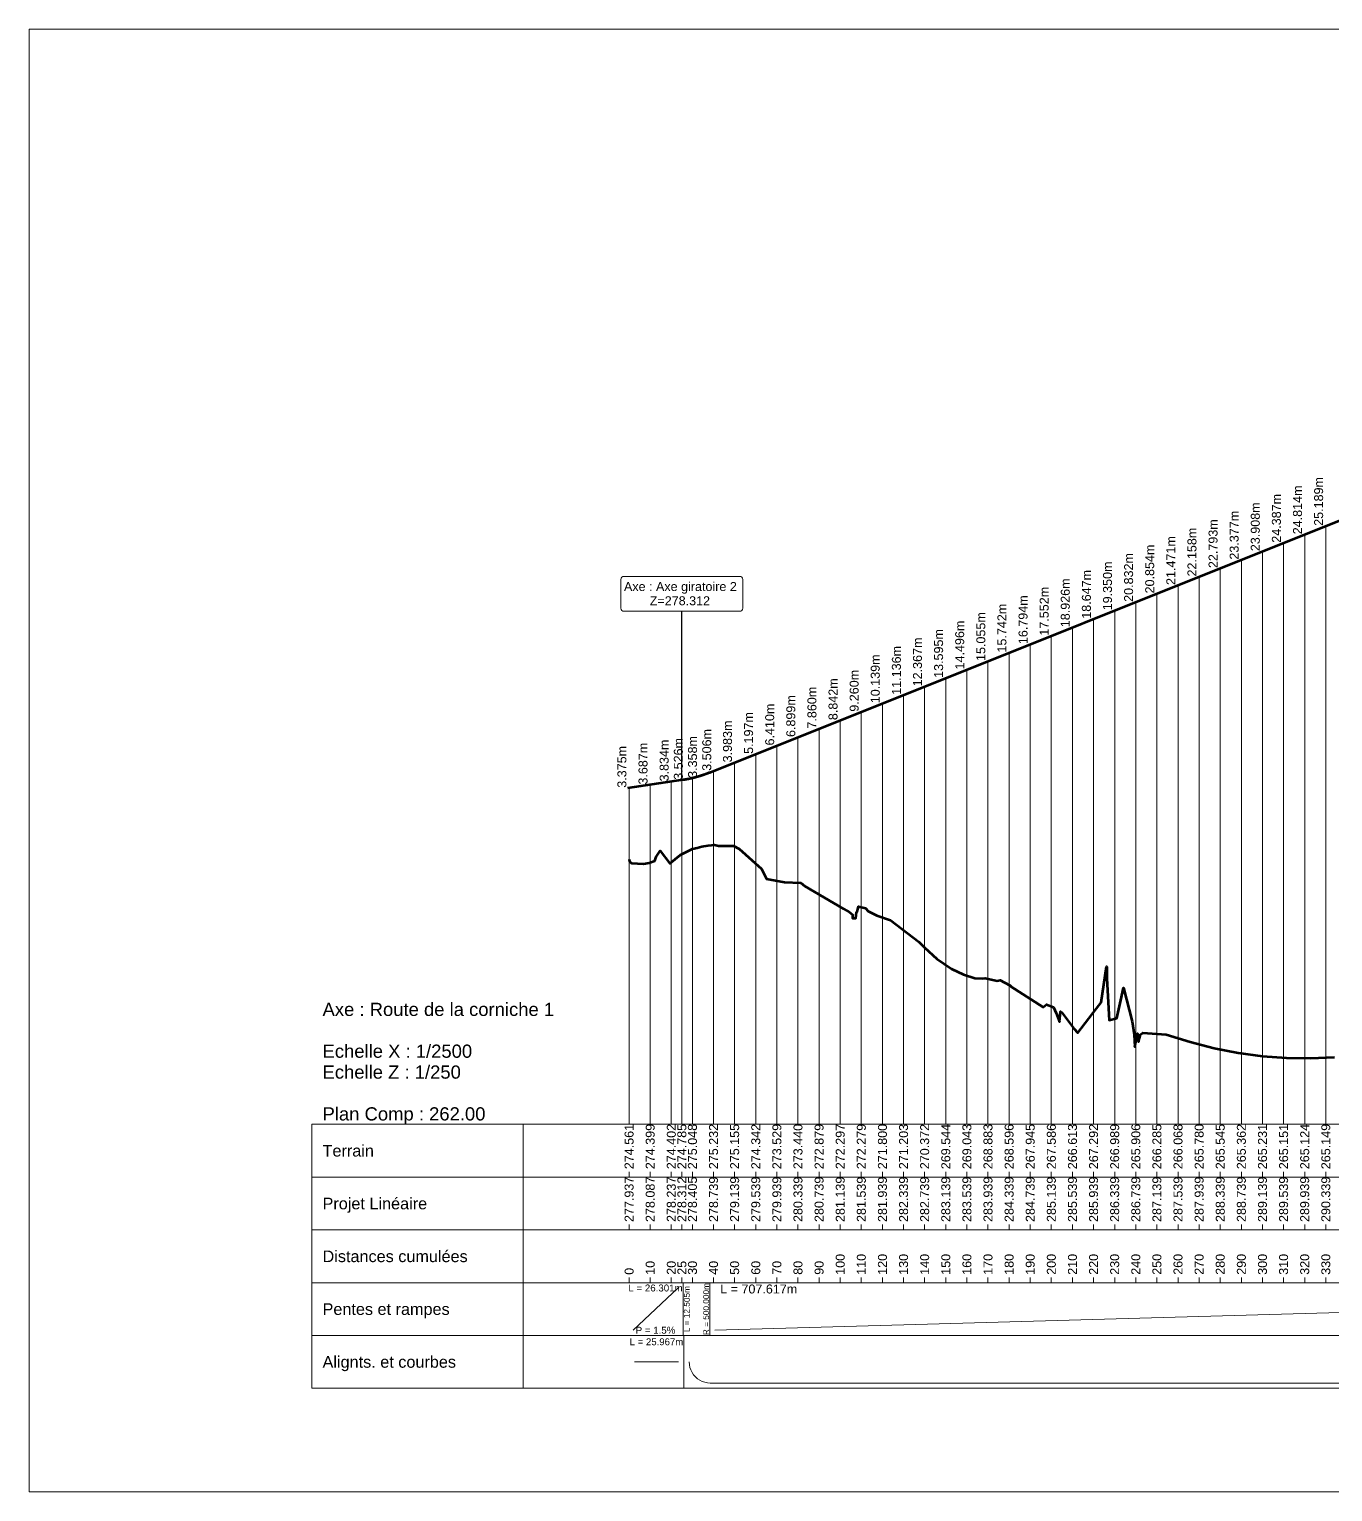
# Model space of a CAD drawing. Extents: x -1791 to 2983, y -138 to 554.
# Drawn here: x -1791 to -1174, y -138 to 554 of the extents above; entities that cross this region are included whole.
import ezdxf
from ezdxf.enums import TextEntityAlignment as Align

# ---------------------------------------------------------------- set-up
doc = ezdxf.new("R2010")
doc.units = 0
doc.layers.get('0').update_dxf_attribs({"lineweight": 0})
for name, color, linetype, lineweight in [('Route - Route de la corniche 1 - PL - Cartouche', 7, 'Continuous', 0), ('Route - Route de la corniche 1 - PL - Cotation', 7, 'Continuous', 0), ('Route - Route de la corniche 1 - PL - Projet Linéaire', 7, 'Continuous', 0), ('Route - Route de la corniche 1 - PL - Terrain', 3, 'Continuous', 0), ('Route - Route de la corniche de Brazzaville - PL - Habillage - Intersection d’axes', 7, 'Continuous', 0)]:
    doc.layers.add(name, color=color, linetype=linetype, lineweight=lineweight)
doc.styles.add('CoteHor', font='arial.ttf', dxfattribs={"height": 0.0022})
doc.styles.add('CoteHorA', font='arial.ttf', dxfattribs={"height": 0.0022})
doc.styles.add('CoteHorB', font='arial.ttf', dxfattribs={"height": 0.0022})
doc.styles.add('CoteHorC', font='arial.ttf', dxfattribs={"height": 0.0022})
doc.styles.add('CoteHorD', font='arial.ttf', dxfattribs={"height": 0.0022})
doc.styles.add('CoteTitre', font='arial.ttf', dxfattribs={"height": 0.0017})
doc.styles.add('CoteTitreA', font='arial.ttf', dxfattribs={"height": 0.0017})
doc.styles.add('CoteVert', font='arial.ttf', dxfattribs={"height": 0.0017})
doc.styles.add('CoteVertA', font='arial.ttf', dxfattribs={"height": 0.0017})
doc.styles.add('CoteVertB', font='arial.ttf', dxfattribs={"height": 0.0017})
doc.styles.add('Etiquette', font='arial.ttf', dxfattribs={"height": 0.5})
doc.styles.add('ProfilCartouche', font='arial.ttf', dxfattribs={"height": 0.0025})
doc.styles.get("Standard").update_dxf_attribs({"font": 'arial.ttf'})
doc.dimstyles.get("Standard").update_dxf_attribs({"dimtxt": 0.18, "dimasz": 0.18, "dimexe": 0.18, "dimexo": 0.0625, "dimgap": 0.09, "dimtad": 0, "dimtih": 1, "dimtoh": 1, "dimdec": 4, "dimzin": 0, "dimdsep": 46, "dimtxsty": 'Standard', "dimcen": 0.09, "dimadec": 0, "dimazin": 0, "dimtfac": 1, "dimtdec": 4, "dimtofl": 0, "dimtmove": 0, "dimatfit": 3, "dimfxl": 1, "dimtolj": 1, "dimtzin": 0, "dimarcsym": 0})

msp = doc.modelspace()

# ---------------------------------------------------------------- linework, layer by layer
msp.add_lwpolyline([(-1791.00439, 554.05997), (-516.00439, 554.05997), (-516.00439, -138.44003), (-1791.00439, -138.44003)], close=True)
at = {"layer": 'Route - Route de la corniche 1 - PL - Cotation', "color": 7, "linetype": 'Continuous'}
for p, q in [((-1176.89052, 35.53878), (-1176.89052, 318.92523)), ((-1186.89052, 35.53878), (-1186.89052, 314.92523)), ((-1206.89052, 35.53878), (-1206.89052, 306.92523)), ((-1196.89052, 35.53878), (-1196.89052, 310.92523)), ((-1226.89052, 35.53878), (-1226.89052, 298.92523)), ((-1216.89052, 35.53878), (-1216.89052, 302.92523)), ((-1246.89052, 35.53878), (-1246.89052, 290.92523)), ((-1236.89052, 35.53878), (-1236.89052, 294.92523)), ((-1256.89052, 35.53878), (-1256.89052, 286.92523)), ((-1276.89052, 35.53878), (-1276.89052, 278.92523)), ((-1266.89052, 35.53878), (-1266.89052, 282.92523)), ((-1296.89052, 35.53878), (-1296.89052, 270.92523)), ((-1286.89052, 35.53878), (-1286.89052, 274.92523)), ((-1306.89052, 35.53878), (-1306.89052, 266.92523)), ((-1326.89052, 35.53878), (-1326.89052, 258.92523)), ((-1316.89052, 35.53878), (-1316.89052, 262.92523)), ((-1346.89052, 35.53878), (-1346.89052, 250.92523)), ((-1336.89052, 35.53878), (-1336.89052, 254.92523)), ((-1366.89052, 35.53878), (-1366.89052, 242.92523)), ((-1356.89052, 35.53878), (-1356.89052, 246.92523)), ((-1376.89052, 35.53878), (-1376.89052, 238.92523)), ((-1396.89052, 35.53878), (-1396.89052, 230.92523)), ((-1386.89052, 35.53878), (-1386.89052, 234.92523)), ((-1416.89052, 35.53878), (-1416.89052, 222.92523)), ((-1406.89052, 35.53878), (-1406.89052, 226.92523)), ((-1436.89052, 35.53878), (-1436.89052, 214.92523)), ((-1426.89052, 35.53878), (-1426.89052, 218.92523)), ((-1446.89052, 35.53878), (-1446.89052, 210.92523)), ((-1466.89052, 35.53878), (-1466.89052, 202.92523)), ((-1456.89052, 35.53878), (-1456.89052, 206.92523)), ((-1506.89052, 35.53878), (-1506.89052, 194.90582)), ((-1496.89052, 35.53878), (-1496.89052, 196.40582)), ((-1486.89052, 35.53878), (-1486.89052, 197.90582)), ((-1481.89052, 35.53878), (-1481.89052, 198.65582)), ((-1476.89052, 35.53878), (-1476.89052, 199.5931)), ((-1657.07836, -89.46122), (-1657.07836, 35.53878)), ((-690.41168, 35.53878), (-1657.07836, 35.53878)), ((-1557.07836, 35.53878), (-1557.07836, -89.46122)), ((-690.41168, 10.53878), (-1657.07836, 10.53878)), ((-690.41168, -14.46122), (-1657.07836, -14.46122)), ((-690.41168, -39.46122), (-1657.07836, -39.46122)), ((-1506.89052, -36.96122), (-1506.89052, -39.46122)), ((-1496.89052, -36.96122), (-1496.89052, -39.46122)), ((-1486.89052, -36.96122), (-1486.89052, -39.46122)), ((-1481.89052, -36.96122), (-1481.89052, -39.46122)), ((-1481.21816, -39.46122), (-1481.21816, -64.46122)), ((-1476.89052, -36.96122), (-1476.89052, -39.46122)), ((-1468.71816, -39.46122), (-1468.71816, -64.46122)), ((-1466.89052, -36.96122), (-1466.89052, -39.46122)), ((-1456.89052, -36.96122), (-1456.89052, -39.46122)), ((-1446.89052, -36.96122), (-1446.89052, -39.46122)), ((-1436.89052, -36.96122), (-1436.89052, -39.46122)), ((-1426.89052, -36.96122), (-1426.89052, -39.46122)), ((-1416.89052, -36.96122), (-1416.89052, -39.46122)), ((-1406.89052, -36.96122), (-1406.89052, -39.46122)), ((-1396.89052, -36.96122), (-1396.89052, -39.46122)), ((-1386.89052, -36.96122), (-1386.89052, -39.46122)), ((-1376.89052, -36.96122), (-1376.89052, -39.46122)), ((-1366.89052, -36.96122), (-1366.89052, -39.46122)), ((-1356.89052, -36.96122), (-1356.89052, -39.46122)), ((-1346.89052, -36.96122), (-1346.89052, -39.46122)), ((-1336.89052, -36.96122), (-1336.89052, -39.46122)), ((-1326.89052, -36.96122), (-1326.89052, -39.46122)), ((-1316.89052, -36.96122), (-1316.89052, -39.46122)), ((-1306.89052, -36.96122), (-1306.89052, -39.46122)), ((-1296.89052, -36.96122), (-1296.89052, -39.46122)), ((-1286.89052, -36.96122), (-1286.89052, -39.46122)), ((-1276.89052, -36.96122), (-1276.89052, -39.46122)), ((-1266.89052, -36.96122), (-1266.89052, -39.46122)), ((-1256.89052, -36.96122), (-1256.89052, -39.46122)), ((-1246.89052, -36.96122), (-1246.89052, -39.46122)), ((-1236.89052, -36.96122), (-1236.89052, -39.46122)), ((-1226.89052, -36.96122), (-1226.89052, -39.46122)), ((-1216.89052, -36.96122), (-1216.89052, -39.46122)), ((-1206.89052, -36.96122), (-1206.89052, -39.46122)), ((-1196.89052, -36.96122), (-1196.89052, -39.46122)), ((-1186.89052, -36.96122), (-1186.89052, -39.46122)), ((-1176.89052, -36.96122), (-1176.89052, -39.46122)), ((-1505.01619, -61.96122), (-1483.71816, -41.96122)), ((-1466.21816, -61.96122), (-764.16647, -41.96122)), ((-690.41168, -64.46122), (-1657.07836, -64.46122)), ((-1480.92378, -64.46122), (-1480.92378, -89.46122)), ((-1483.42378, -76.96122), (-1504.39052, -76.96122)), ((-1478.42378, -76.96122), (-1478.33822, -78.26648)), ((-1478.33822, -78.26648), (-1478.08303, -79.54941)), ((-1478.08303, -79.54941), (-1477.66257, -80.78806)), ((-1477.66257, -80.78806), (-1477.08403, -81.96122)), ((-1477.08403, -81.96122), (-1476.35731, -83.04884)), ((-1476.35731, -83.04884), (-1475.49484, -84.03229)), ((-690.41168, -89.46122), (-1657.07836, -89.46122)), ((-1475.49484, -84.03229), (-1474.51139, -84.89476)), ((-1474.51139, -84.89476), (-1473.42378, -85.62148)), ((-1473.42378, -85.62148), (-1472.25061, -86.20002)), ((-1472.25061, -86.20002), (-1471.01197, -86.62048)), ((-1471.01197, -86.62048), (-1469.72904, -86.87567)), ((-1469.72904, -86.87567), (-1468.42378, -86.96122)), ((-1468.42378, -86.96122), (-832.78228, -86.96122))]:
    msp.add_line(p, q, dxfattribs=at)
at = {"layer": 'Route - Route de la corniche 1 - PL - Cotation', "color": 114, "linetype": 'Continuous'}
for p, q in [((-1506.89052, 13.03878), (-1506.89052, 10.53878)), ((-1496.89052, 13.03878), (-1496.89052, 10.53878)), ((-1486.89052, 13.03878), (-1486.89052, 10.53878)), ((-1481.89052, 13.03878), (-1481.89052, 10.53878)), ((-1476.89052, 13.03878), (-1476.89052, 10.53878)), ((-1466.89052, 13.03878), (-1466.89052, 10.53878)), ((-1456.89052, 13.03878), (-1456.89052, 10.53878)), ((-1446.89052, 13.03878), (-1446.89052, 10.53878)), ((-1436.89052, 13.03878), (-1436.89052, 10.53878)), ((-1426.89052, 13.03878), (-1426.89052, 10.53878)), ((-1416.89052, 13.03878), (-1416.89052, 10.53878)), ((-1406.89052, 13.03878), (-1406.89052, 10.53878)), ((-1396.89052, 13.03878), (-1396.89052, 10.53878)), ((-1386.89052, 13.03878), (-1386.89052, 10.53878)), ((-1376.89052, 13.03878), (-1376.89052, 10.53878)), ((-1366.89052, 13.03878), (-1366.89052, 10.53878)), ((-1356.89052, 13.03878), (-1356.89052, 10.53878)), ((-1346.89052, 13.03878), (-1346.89052, 10.53878)), ((-1336.89052, 13.03878), (-1336.89052, 10.53878)), ((-1326.89052, 13.03878), (-1326.89052, 10.53878)), ((-1316.89052, 13.03878), (-1316.89052, 10.53878)), ((-1306.89052, 13.03878), (-1306.89052, 10.53878)), ((-1296.89052, 13.03878), (-1296.89052, 10.53878)), ((-1286.89052, 13.03878), (-1286.89052, 10.53878)), ((-1276.89052, 13.03878), (-1276.89052, 10.53878)), ((-1266.89052, 13.03878), (-1266.89052, 10.53878)), ((-1256.89052, 13.03878), (-1256.89052, 10.53878)), ((-1246.89052, 13.03878), (-1246.89052, 10.53878)), ((-1236.89052, 13.03878), (-1236.89052, 10.53878)), ((-1226.89052, 13.03878), (-1226.89052, 10.53878)), ((-1216.89052, 13.03878), (-1216.89052, 10.53878)), ((-1206.89052, 13.03878), (-1206.89052, 10.53878)), ((-1196.89052, 13.03878), (-1196.89052, 10.53878)), ((-1186.89052, 13.03878), (-1186.89052, 10.53878)), ((-1176.89052, 13.03878), (-1176.89052, 10.53878))]:
    msp.add_line(p, q, dxfattribs=at)
at = {"layer": 'Route - Route de la corniche 1 - PL - Cotation', "linetype": 'Continuous'}
for p, q in [((-1506.89052, -11.96122), (-1506.89052, -14.46122)), ((-1496.89052, -11.96122), (-1496.89052, -14.46122)), ((-1486.89052, -11.96122), (-1486.89052, -14.46122)), ((-1481.89052, -11.96122), (-1481.89052, -14.46122)), ((-1476.89052, -11.96122), (-1476.89052, -14.46122)), ((-1466.89052, -11.96122), (-1466.89052, -14.46122)), ((-1456.89052, -11.96122), (-1456.89052, -14.46122)), ((-1446.89052, -11.96122), (-1446.89052, -14.46122)), ((-1436.89052, -11.96122), (-1436.89052, -14.46122)), ((-1426.89052, -11.96122), (-1426.89052, -14.46122)), ((-1416.89052, -11.96122), (-1416.89052, -14.46122)), ((-1406.89052, -11.96122), (-1406.89052, -14.46122)), ((-1396.89052, -11.96122), (-1396.89052, -14.46122)), ((-1386.89052, -11.96122), (-1386.89052, -14.46122)), ((-1376.89052, -11.96122), (-1376.89052, -14.46122)), ((-1366.89052, -11.96122), (-1366.89052, -14.46122)), ((-1356.89052, -11.96122), (-1356.89052, -14.46122)), ((-1346.89052, -11.96122), (-1346.89052, -14.46122)), ((-1336.89052, -11.96122), (-1336.89052, -14.46122)), ((-1326.89052, -11.96122), (-1326.89052, -14.46122)), ((-1316.89052, -11.96122), (-1316.89052, -14.46122)), ((-1306.89052, -11.96122), (-1306.89052, -14.46122)), ((-1296.89052, -11.96122), (-1296.89052, -14.46122)), ((-1286.89052, -11.96122), (-1286.89052, -14.46122)), ((-1276.89052, -11.96122), (-1276.89052, -14.46122)), ((-1266.89052, -11.96122), (-1266.89052, -14.46122)), ((-1256.89052, -11.96122), (-1256.89052, -14.46122)), ((-1246.89052, -11.96122), (-1246.89052, -14.46122)), ((-1236.89052, -11.96122), (-1236.89052, -14.46122)), ((-1226.89052, -11.96122), (-1226.89052, -14.46122)), ((-1216.89052, -11.96122), (-1216.89052, -14.46122)), ((-1206.89052, -11.96122), (-1206.89052, -14.46122)), ((-1196.89052, -11.96122), (-1196.89052, -14.46122)), ((-1186.89052, -11.96122), (-1186.89052, -14.46122)), ((-1176.89052, -11.96122), (-1176.89052, -14.46122))]:
    msp.add_line(p, q, dxfattribs=at)
at = {"layer": 'Route - Route de la corniche 1 - PL - Projet Linéaire', "color": 1, "linetype": 'Continuous', "lineweight": 53, "flags": 128}
msp.add_lwpolyline([(-1507.51619, 194.81197), (-1481.21815, 198.75667), (-1481.20072, 198.75929), (-1481.16584, 198.76454), (-1481.1484, 198.76718), (-1481.13096, 198.76983), (-1481.11352, 198.77248), (-1481.09608, 198.77513), (-1481.07864, 198.77779), (-1481.0612, 198.78046), (-1481.04376, 198.78313), (-1481.02632, 198.78581), (-1481.00888, 198.7885), (-1480.99144, 198.79119), (-1480.974, 198.79389), (-1480.95656, 198.79659), (-1480.93912, 198.7993), (-1480.92169, 198.80202), (-1480.90425, 198.80474), (-1480.88681, 198.80747), (-1480.86937, 198.8102), (-1480.85193, 198.81295), (-1480.83449, 198.81569), (-1480.81705, 198.81845), (-1480.79961, 198.82121), (-1480.78217, 198.82397), (-1480.76473, 198.82674), (-1480.74729, 198.82952), (-1480.72985, 198.8323), (-1480.71241, 198.83509), (-1480.69497, 198.83789), (-1480.67753, 198.84069), (-1480.66009, 198.84349), (-1480.64265, 198.8463), (-1480.62521, 198.84913), (-1480.60777, 198.85195), (-1480.59033, 198.85479), (-1480.57289, 198.85763), (-1480.55545, 198.86047), (-1480.53801, 198.86332), (-1480.52057, 198.86618), (-1480.50313, 198.86904), (-1480.48569, 198.87191), (-1480.46825, 198.87478), (-1480.45081, 198.87766), (-1480.43337, 198.88055), (-1480.41593, 198.88344), (-1480.39849, 198.88634), (-1480.38105, 198.88924), (-1480.36361, 198.89215), (-1480.34617, 198.89508), (-1480.32873, 198.89799), (-1480.31129, 198.90092), (-1480.29385, 198.90386), (-1480.27641, 198.90681), (-1480.25897, 198.90975), (-1480.24153, 198.9127), (-1480.22409, 198.91566), (-1480.20665, 198.91863), (-1480.18921, 198.9216), (-1480.17177, 198.92458), (-1480.13689, 198.93055), (-1480.11945, 198.93355), (-1480.10201, 198.93655), (-1480.08457, 198.93956), (-1480.06712, 198.94258), (-1480.04968, 198.94559), (-1480.03224, 198.94862), (-1480.0148, 198.95166), (-1479.99736, 198.95469), (-1479.97992, 198.95774), (-1479.96248, 198.96079), (-1479.94504, 198.96384), (-1479.9276, 198.96691), (-1479.91016, 198.96998), (-1479.89272, 198.97306), (-1479.87528, 198.97614), (-1479.85784, 198.97922), (-1479.8404, 198.98232), (-1479.82296, 198.98542), (-1479.80551, 198.98852), (-1479.78807, 198.99163), (-1479.77063, 198.99475), (-1479.75319, 198.99787), (-1479.73575, 199.00101), (-1479.71831, 199.00414), (-1479.70087, 199.00729), (-1479.68343, 199.01043), (-1479.66599, 199.01359), (-1479.64855, 199.01675), (-1479.63111, 199.01992), (-1479.61366, 199.02309), (-1479.59622, 199.02627), (-1479.57878, 199.02945), (-1479.56134, 199.03264), (-1479.5439, 199.03584), (-1479.52646, 199.03904), (-1479.50902, 199.04225), (-1479.49158, 199.04547), (-1479.47414, 199.04869), (-1479.45669, 199.05192), (-1479.43925, 199.05515), (-1479.42181, 199.05839), (-1479.40437, 199.06164), (-1479.38693, 199.06489), (-1479.36949, 199.06815), (-1479.35205, 199.07141), (-1479.3346, 199.07468), (-1479.31716, 199.07796), (-1479.29972, 199.08124), (-1479.28228, 199.08453), (-1479.26484, 199.08782), (-1479.2474, 199.09112), (-1479.22996, 199.09443), (-1479.21251, 199.09774), (-1479.19507, 199.10107), (-1479.17763, 199.10439), (-1479.16019, 199.10772), (-1479.14275, 199.11105), (-1479.12531, 199.1144), (-1479.10786, 199.11775), (-1479.09042, 199.1211), (-1479.07298, 199.12447), (-1479.05554, 199.12783), (-1479.0381, 199.13121), (-1479.02066, 199.13458), (-1479.00321, 199.13797), (-1478.98577, 199.14136), (-1478.96833, 199.14476), (-1478.95089, 199.14817), (-1478.93345, 199.15158), (-1478.916, 199.15499), (-1478.89856, 199.15842), (-1478.88112, 199.16184), (-1478.86368, 199.16528), (-1478.84624, 199.16872), (-1478.82879, 199.17217), (-1478.81135, 199.17562), (-1478.79391, 199.17908), (-1478.77647, 199.18254), (-1478.75902, 199.18601), (-1478.74158, 199.18949), (-1478.72414, 199.19298), (-1478.7067, 199.19646), (-1478.68926, 199.19996), (-1478.67181, 199.20346), (-1478.65437, 199.20697), (-1478.63693, 199.21048), (-1478.61949, 199.214), (-1478.60204, 199.21753), (-1478.5846, 199.22106), (-1478.56716, 199.2246), (-1478.53227, 199.23169), (-1478.51483, 199.23525), (-1478.49739, 199.23881), (-1478.47995, 199.24238), (-1478.4625, 199.24596), (-1478.44506, 199.24954), (-1478.42762, 199.25312), (-1478.41018, 199.25672), (-1478.37529, 199.26392), (-1478.35785, 199.26753), (-1478.3404, 199.27115), (-1478.32296, 199.27477), (-1478.30552, 199.2784), (-1478.28808, 199.28203), (-1478.27063, 199.28568), (-1478.23575, 199.29298), (-1478.2183, 199.29664), (-1478.20086, 199.30031), (-1478.18342, 199.30398), (-1478.16598, 199.30765), (-1478.14853, 199.31134), (-1478.13109, 199.31503), (-1478.11365, 199.31873), (-1478.0962, 199.32243), (-1478.07876, 199.32614), (-1478.06132, 199.32985), (-1478.02643, 199.3373), (-1478.00899, 199.34103), (-1477.9741, 199.34852), (-1477.95666, 199.35227), (-1477.93921, 199.35603), (-1477.92177, 199.35979), (-1477.90433, 199.36356), (-1477.88688, 199.36734), (-1477.86944, 199.37112), (-1477.852, 199.37491), (-1477.83455, 199.3787), (-1477.81711, 199.38249), (-1477.79967, 199.38631), (-1477.78222, 199.39012), (-1477.76478, 199.39393), (-1477.74734, 199.39776), (-1477.72989, 199.40159), (-1477.71245, 199.40543), (-1477.695, 199.40927), (-1477.67756, 199.41312), (-1477.66012, 199.41698), (-1477.64267, 199.42083), (-1477.62523, 199.4247), (-1477.60778, 199.42857), (-1477.59034, 199.43245), (-1477.5729, 199.43634), (-1477.55545, 199.44023), (-1477.53801, 199.44413), (-1477.52056, 199.44803), (-1477.50312, 199.45194), (-1477.48568, 199.45586), (-1477.46823, 199.45978), (-1477.45079, 199.4637), (-1477.43334, 199.46764), (-1477.4159, 199.47158), (-1477.39846, 199.47553), (-1477.38101, 199.47948), (-1477.36357, 199.48344), (-1477.34612, 199.4874), (-1477.31123, 199.49535), (-1477.29379, 199.49933), (-1477.27635, 199.50332), (-1477.2589, 199.50732), (-1477.24146, 199.51132), (-1477.22401, 199.51532), (-1477.20657, 199.51934), (-1477.18912, 199.52335), (-1477.17168, 199.52738), (-1477.15423, 199.53141), (-1477.13679, 199.53545), (-1477.11934, 199.53949), (-1477.1019, 199.54354), (-1477.08446, 199.5476), (-1477.06701, 199.55166), (-1477.04957, 199.55573), (-1477.03212, 199.55981), (-1477.01468, 199.56388), (-1476.99723, 199.56797), (-1476.97979, 199.57206), (-1476.96234, 199.57616), (-1476.9449, 199.58027), (-1476.92745, 199.58438), (-1476.91001, 199.5885), (-1476.89256, 199.59262), (-1476.87512, 199.59675), (-1476.85767, 199.60088), (-1476.84023, 199.60502), (-1476.82278, 199.60917), (-1476.80534, 199.61333), (-1476.78789, 199.61748), (-1476.77045, 199.62165), (-1476.753, 199.62582), (-1476.73556, 199.63), (-1476.71811, 199.63418), (-1476.70066, 199.63837), (-1476.68322, 199.64257), (-1476.66577, 199.64677), (-1476.64833, 199.65098), (-1476.63088, 199.65519), (-1476.61344, 199.65941), (-1476.59599, 199.66364), (-1476.57855, 199.66787), (-1476.5611, 199.67211), (-1476.54366, 199.67636), (-1476.52621, 199.6806), (-1476.50876, 199.68486), (-1476.49132, 199.68912), (-1476.47387, 199.6934), (-1476.45643, 199.69767), (-1476.43898, 199.70195), (-1476.42154, 199.70624), (-1476.40409, 199.71053), (-1476.38664, 199.71484), (-1476.3692, 199.71914), (-1476.35175, 199.72345), (-1476.33431, 199.72777), (-1476.31686, 199.73209), (-1476.29941, 199.73642), (-1476.28197, 199.74076), (-1476.26452, 199.7451), (-1476.24708, 199.74945), (-1476.22963, 199.7538), (-1476.21218, 199.75816), (-1476.19474, 199.76253), (-1476.17729, 199.76691), (-1476.15984, 199.77128), (-1476.1424, 199.77567), (-1476.12495, 199.78006), (-1476.10751, 199.78446), (-1476.09006, 199.78886), (-1476.07261, 199.79327), (-1476.05517, 199.79769), (-1476.03772, 199.8021), (-1476.02027, 199.80653), (-1476.00283, 199.81097), (-1475.98538, 199.8154), (-1475.95049, 199.82431), (-1475.93304, 199.82876), (-1475.91559, 199.83323), (-1475.89815, 199.8377), (-1475.8807, 199.84217), (-1475.86325, 199.84665), (-1475.82836, 199.85564), (-1475.81091, 199.86014), (-1475.79347, 199.86465), (-1475.77602, 199.86916), (-1475.75857, 199.87368), (-1475.74112, 199.8782), (-1475.72368, 199.88273), (-1475.70623, 199.88727), (-1475.68878, 199.89181), (-1475.67134, 199.89636), (-1475.65389, 199.90092), (-1475.63644, 199.90548), (-1475.61899, 199.91005), (-1475.60155, 199.91463), (-1475.5841, 199.9192), (-1475.56665, 199.92379), (-1475.54921, 199.92838), (-1475.53176, 199.93298), (-1475.51431, 199.93758), (-1475.49686, 199.94219), (-1475.47942, 199.94681), (-1475.46197, 199.95144), (-1475.44452, 199.95607), (-1475.42707, 199.9607), (-1475.40963, 199.96534), (-1475.39218, 199.96999), (-1475.37473, 199.97464), (-1475.35728, 199.9793), (-1475.33983, 199.98396), (-1475.32239, 199.98864), (-1475.30494, 199.99331), (-1475.27004, 200.00269), (-1475.2526, 200.00738), (-1475.23515, 200.01208), (-1475.2177, 200.01679), (-1475.20025, 200.02151), (-1475.1828, 200.02623), (-1475.16536, 200.03095), (-1475.14791, 200.03569), (-1475.13046, 200.04042), (-1475.11301, 200.04517), (-1475.09556, 200.04992), (-1475.07811, 200.05468), (-1475.06067, 200.05944), (-1475.04322, 200.06421), (-1475.02577, 200.06898), (-1475.00832, 200.07377), (-1474.99087, 200.07855), (-1474.97342, 200.08335), (-1474.95598, 200.08815), (-1474.93853, 200.09295), (-1474.92108, 200.09776), (-1474.90363, 200.10258), (-1474.88618, 200.10741), (-1474.86873, 200.11224), (-1474.85128, 200.11707), (-1474.83384, 200.12192), (-1474.81639, 200.12676), (-1474.79894, 200.13162), (-1474.78149, 200.13648), (-1474.76404, 200.14134), (-1474.74659, 200.14622), (-1474.72914, 200.1511), (-1474.71169, 200.15598), (-1474.69424, 200.16087), (-1474.6768, 200.16577), (-1474.65935, 200.17068), (-1474.6419, 200.17558), (-1474.62445, 200.1805), (-1474.607, 200.18542), (-1474.58955, 200.19034), (-1474.5721, 200.19528), (-1474.55465, 200.20022), (-1474.5372, 200.20516), (-1474.51975, 200.21012), (-1474.5023, 200.21508), (-1474.48485, 200.22004), (-1474.4674, 200.22501), (-1474.44996, 200.22999), (-1474.43251, 200.23497), (-1474.41506, 200.23995), (-1474.39761, 200.24495), (-1474.38016, 200.24995), (-1474.36271, 200.25496), (-1474.34526, 200.25997), (-1474.32781, 200.26499), (-1474.31036, 200.27002), (-1474.29291, 200.27505), (-1474.27546, 200.28009), (-1474.25801, 200.28513), (-1474.24056, 200.29018), (-1474.22311, 200.29523), (-1474.20566, 200.3003), (-1474.18821, 200.30537), (-1474.17076, 200.31044), (-1474.15331, 200.31552), (-1474.13586, 200.32061), (-1474.11841, 200.3257), (-1474.10096, 200.3308), (-1474.08351, 200.3359), (-1474.06606, 200.34101), (-1474.04861, 200.34613), (-1474.03116, 200.35125), (-1474.01371, 200.35638), (-1473.99626, 200.36151), (-1473.97881, 200.36665), (-1473.94391, 200.37695), (-1473.92645, 200.38211), (-1473.89155, 200.39245), (-1473.8741, 200.39763), (-1473.85665, 200.40281), (-1473.8392, 200.408), (-1473.82175, 200.4132), (-1473.8043, 200.4184), (-1473.78685, 200.42361), (-1473.7694, 200.42882), (-1473.75195, 200.43404), (-1473.7345, 200.43927), (-1473.71705, 200.4445), (-1473.69959, 200.44974), (-1473.66469, 200.46024), (-1473.64724, 200.4655), (-1473.62979, 200.47076), (-1473.61234, 200.47603), (-1473.59489, 200.4813), (-1473.57744, 200.48658), (-1473.55999, 200.49187), (-1473.54253, 200.49716), (-1473.52508, 200.50246), (-1473.50763, 200.50777), (-1473.49018, 200.51308), (-1473.47273, 200.5184), (-1473.45528, 200.52373), (-1473.43783, 200.52906), (-1473.42037, 200.53439), (-1473.40292, 200.53973), (-1473.38547, 200.54508), (-1473.36802, 200.55044), (-1473.35057, 200.5558), (-1473.33312, 200.56116), (-1473.31566, 200.56654), (-1473.29821, 200.57192), (-1473.28076, 200.5773), (-1473.26331, 200.58269), (-1473.24586, 200.58809), (-1473.2284, 200.59349), (-1473.21095, 200.59891), (-1473.1935, 200.60432), (-1473.17605, 200.60974), (-1473.1586, 200.61517), (-1473.14114, 200.6206), (-1473.12369, 200.62604), (-1473.10624, 200.63149), (-1473.08879, 200.63694), (-1473.07133, 200.6424), (-1473.05388, 200.64786), (-1473.03643, 200.65334), (-1473.01898, 200.65881), (-1473.00152, 200.66429), (-1472.98407, 200.66978), (-1472.96662, 200.67528), (-1472.94917, 200.68078), (-1472.93171, 200.68629), (-1472.91426, 200.6918), (-1472.89681, 200.69732), (-1472.87936, 200.70285), (-1472.8619, 200.70838), (-1472.84445, 200.71392), (-1472.827, 200.71946), (-1472.80954, 200.72501), (-1472.79209, 200.73057), (-1472.77464, 200.73613), (-1472.75718, 200.7417), (-1472.73973, 200.74727), (-1472.72228, 200.75285), (-1472.70483, 200.75844), (-1472.68737, 200.76403), (-1472.66992, 200.76963), (-1472.65247, 200.77523), (-1472.63501, 200.78084), (-1472.61756, 200.78646), (-1472.60011, 200.79209), (-1472.58265, 200.79772), (-1472.5652, 200.80335), (-1472.54775, 200.80899), (-1472.53029, 200.81464), (-1472.51284, 200.82029), (-1472.49539, 200.82595), (-1472.47793, 200.83162), (-1472.46048, 200.83729), (-1472.44302, 200.84297), (-1472.42557, 200.84865), (-1472.40812, 200.85435), (-1472.39066, 200.86004), (-1472.37321, 200.86574), (-1472.35575, 200.87145), (-1472.3383, 200.87717), (-1472.32085, 200.88289), (-1472.30339, 200.88862), (-1472.28594, 200.89435), (-1472.26848, 200.90009), (-1472.25103, 200.90583), (-1472.23358, 200.91158), (-1472.21612, 200.91734), (-1472.19867, 200.92311), (-1472.18121, 200.92887), (-1472.16376, 200.93465), (-1472.1463, 200.94043), (-1472.12885, 200.94622), (-1472.1114, 200.95202), (-1472.09394, 200.95782), (-1472.07649, 200.96362), (-1472.05903, 200.96943), (-1472.04158, 200.97525), (-1472.02412, 200.98108), (-1472.00667, 200.98691), (-1471.98921, 200.99274), (-1471.97176, 200.99859), (-1471.9543, 201.00444), (-1471.93685, 201.01029), (-1471.91939, 201.01616), (-1471.90194, 201.02203), (-1471.88448, 201.0279), (-1471.86703, 201.03377), (-1471.84957, 201.03966), (-1471.83212, 201.04555), (-1471.81466, 201.05145), (-1471.79721, 201.05735), (-1471.77975, 201.06326), (-1471.7623, 201.06918), (-1471.74484, 201.07511), (-1471.72739, 201.08103), (-1471.70993, 201.08697), (-1471.69248, 201.09291), (-1471.67502, 201.09885), (-1471.65756, 201.1048), (-1471.64011, 201.11077), (-1471.62265, 201.11673), (-1471.6052, 201.1227), (-1471.58774, 201.12868), (-1471.57029, 201.13466), (-1471.55283, 201.14066), (-1471.53537, 201.14665), (-1471.51792, 201.15265), (-1471.50046, 201.15866), (-1471.48301, 201.16468), (-1471.46555, 201.1707), (-1471.44809, 201.17672), (-1471.43064, 201.18275), (-1471.41318, 201.18879), (-1471.39573, 201.19483), (-1471.37827, 201.20089), (-1471.36081, 201.20694), (-1471.34336, 201.21301), (-1471.3259, 201.21907), (-1471.30844, 201.22515), (-1471.29099, 201.23123), (-1471.27353, 201.23732), (-1471.25607, 201.24341), (-1471.23862, 201.24951), (-1471.22116, 201.25562), (-1471.20371, 201.26173), (-1471.18625, 201.26785), (-1471.16879, 201.27397), (-1471.15133, 201.2801), (-1471.13388, 201.28623), (-1471.11642, 201.29238), (-1471.09896, 201.29853), (-1471.08151, 201.30469), (-1471.06405, 201.31085), (-1471.04659, 201.31701), (-1471.02914, 201.32319), (-1471.01168, 201.32936), (-1470.99422, 201.33555), (-1470.97676, 201.34174), (-1470.95931, 201.34794), (-1470.94185, 201.35414), (-1470.92439, 201.36035), (-1470.90694, 201.36656), (-1470.87202, 201.37902), (-1470.85456, 201.38525), (-1470.83711, 201.39149), (-1470.81965, 201.39773), (-1470.80219, 201.40399), (-1470.78473, 201.41025), (-1470.74982, 201.42278), (-1470.7149, 201.43534), (-1470.69744, 201.44163), (-1470.67999, 201.44792), (-1470.66253, 201.45423), (-1470.64507, 201.46053), (-1470.62761, 201.46685), (-1470.61015, 201.47317), (-1470.59269, 201.47949), (-1470.57524, 201.48582), (-1470.55778, 201.49216), (-1470.54032, 201.49851), (-1470.52286, 201.50486), (-1470.5054, 201.51121), (-1470.48794, 201.51758), (-1470.47049, 201.52395), (-1470.45303, 201.53032), (-1470.43557, 201.5367), (-1470.41811, 201.54309), (-1470.40065, 201.54948), (-1470.38319, 201.55588), (-1470.36573, 201.56229), (-1470.34828, 201.5687), (-1470.33082, 201.57511), (-1470.31336, 201.58153), (-1470.2959, 201.58797), (-1470.27844, 201.5944), (-1470.26098, 201.60084), (-1470.24352, 201.60729), (-1470.22606, 201.61375), (-1470.2086, 201.6202), (-1470.19114, 201.62667), (-1470.17369, 201.63314), (-1470.15623, 201.63962), (-1470.13877, 201.64611), (-1470.12131, 201.65259), (-1470.10385, 201.65909), (-1470.08639, 201.6656), (-1470.06893, 201.67211), (-1470.05147, 201.67862), (-1470.03401, 201.68514), (-1470.01655, 201.69167), (-1469.99909, 201.69821), (-1469.98163, 201.70475), (-1469.96417, 201.71129), (-1469.94671, 201.71785), (-1469.92925, 201.7244), (-1469.91179, 201.73096), (-1469.87687, 201.74411), (-1469.85941, 201.75069), (-1469.84195, 201.75728), (-1469.82449, 201.76387), (-1469.78957, 201.77708), (-1469.77211, 201.7837), (-1469.75465, 201.79031), (-1469.73719, 201.79694), (-1469.71973, 201.80357), (-1469.70227, 201.81021), (-1469.68481, 201.81685), (-1469.66735, 201.8235), (-1469.64989, 201.83016), (-1469.63243, 201.83682), (-1469.61497, 201.84349), (-1469.5975, 201.85016), (-1469.58004, 201.85684), (-1469.56258, 201.86353), (-1469.54512, 201.87022), (-1469.52766, 201.87692), (-1469.5102, 201.88362), (-1469.49274, 201.89034), (-1469.47528, 201.89705), (-1469.45782, 201.90378), (-1469.44036, 201.91051), (-1469.42289, 201.91724), (-1469.40543, 201.92398), (-1469.38797, 201.93073), (-1469.37051, 201.93749), (-1469.35305, 201.94424), (-1469.33559, 201.95101), (-1469.31813, 201.95778), (-1469.30066, 201.96456), (-1469.2832, 201.97135), (-1469.26574, 201.97813), (-1469.24828, 201.98493), (-1469.23082, 201.99173), (-1469.21336, 201.99855), (-1469.19589, 202.00536), (-1469.17843, 202.01218), (-1469.16097, 202.019), (-1469.14351, 202.02584), (-1469.12605, 202.03268), (-1469.10858, 202.03952), (-1469.09112, 202.04638), (-1469.07366, 202.05323), (-1469.0562, 202.0601), (-1469.03874, 202.06696), (-1469.02127, 202.07384), (-1468.98635, 202.08761), (-1468.96889, 202.09451), (-1468.95142, 202.10141), (-1468.93396, 202.10831), (-1468.89904, 202.12215), (-1468.88157, 202.12907), (-1468.86411, 202.136), (-1468.84665, 202.14294), (-1468.82918, 202.14989), (-1468.81172, 202.15683), (-1468.79426, 202.16379), (-1468.7768, 202.17074), (-1468.75933, 202.17772), (-1468.74187, 202.18469), (-1468.72441, 202.19167), (-1468.71815, 202.19417), (-761.66647, 485.01485)], dxfattribs=at)
at = {"layer": 'Route - Route de la corniche 1 - PL - Terrain', "color": 114, "linetype": 'Continuous', "lineweight": 53, "flags": 128}
msp.add_lwpolyline([(-1506.89051, 161.15192), (-1506.7095, 160.01094), (-1505.73456, 159.20112), (-1500.12025, 158.88478), (-1497.42462, 159.34081), (-1494.73712, 160.37851), (-1494.09734, 162.14195), (-1492.12608, 165.06982), (-1487.53583, 159.04779), (-1482.48463, 163.076), (-1480.92377, 163.90327), (-1476.89051, 166.01808), (-1474.56669, 166.43538), (-1472.36255, 167.02841), (-1469.5088, 167.60013), (-1467.7969, 167.67641), (-1466.47026, 167.89158), (-1464.60978, 167.3795), (-1457.36583, 167.33984), (-1454.8181, 166.0041), (-1444.21907, 156.58883), (-1441.76858, 151.733), (-1433.25541, 150.20456), (-1425.58636, 149.88635), (-1423.59096, 148.34649), (-1405.29959, 137.59988), (-1402.44584, 135.94381), (-1401.12076, 134.92427), (-1401.03766, 133.13692), (-1399.42408, 133.1635), (-1399.1253, 136.04244), (-1398.91644, 136.12067), (-1398.26151, 138.65983), (-1394.92467, 137.85228), (-1393.6029, 136.488), (-1389.4645, 134.38455), (-1383.01029, 132.28054), (-1369.6278, 121.98032), (-1366.89051, 119.25868), (-1361.06657, 113.94221), (-1354.21974, 109.18478), (-1348.43583, 106.44685), (-1343.06444, 104.68197), (-1339.6635, 104.56211), (-1338.21988, 104.69434), (-1332.52914, 103.45476), (-1331.10227, 103.86072), (-1326.70763, 101.37442), (-1326.52502, 101.16934), (-1326.21645, 101.29048), (-1326.01482, 100.84481), (-1310.71534, 91.01807), (-1309.19138, 92.20475), (-1305.91445, 91.06333), (-1304.60006, 88.14958), (-1302.98503, 84.10553), (-1302.54018, 88.91779), (-1301.85399, 88.43333), (-1296.28857, 80.85564), (-1294.41207, 78.86793), (-1285.44238, 90.36846), (-1283.26316, 93.28096), (-1280.70012, 110.29703), (-1280.64175, 110.10292), (-1280.56188, 104.57192), (-1279.57511, 84.78103), (-1275.82192, 85.72604), (-1274.02741, 94.38345), (-1272.75892, 100.23854), (-1268.61088, 84.19428), (-1267.7072, 78.12909), (-1267.40463, 72.29249), (-1266.0118, 78.52363), (-1265.54796, 74.59826), (-1264.6889, 78.04079), (-1263.4802, 78.88427), (-1252.44652, 78.03284), (-1241.20937, 74.51964), (-1229.79439, 71.62057), (-1218.37942, 69.39778), (-1206.89051, 67.84487), (-1195.54948, 66.98625), (-1184.13451, 66.79908), (-1172.71954, 67.29127)], dxfattribs=at)
at = {"layer": 'Route - Route de la corniche de Brazzaville - PL - Habillage - Intersection d’axes'}
msp.add_line((-1509.3225, 278.46346), (-1454.45853, 278.46349), dxfattribs=at)
for points in [[(-1454.46249, 278.46348, 0.414213562), (-1453.01146, 279.91452), (-1453.01146, 293.53855, 0.414213562), (-1454.46249, 294.98959), (-1509.3225, 294.98959, 0.414213562), (-1510.77353, 293.53855)], [(-1510.77353, 293.53855), (-1510.77353, 279.91452, 0.414213562), (-1509.3225, 278.46348)]]:
    msp.add_lwpolyline(points, format="xyb", dxfattribs=at)

# ---------------------------------------------------------------- texts
at = {"layer": 'Route - Route de la corniche 1 - PL - Cartouche', "style": 'ProfilCartouche'}
for s, p in [('Axe : Route de la corniche 1', (-1652.07836, 89.96585)), ('Echelle X : 1/2500', (-1652.07836, 70.17419)), ('Echelle Z : 1/250', (-1652.07836, 60.27836)), ('Plan Comp : 262.00', (-1652.07836, 40.48669))]:
    msp.add_text(s, height=6.25, dxfattribs=at).set_placement(p, align=Align.MIDDLE_LEFT)
at = {"layer": 'Route - Route de la corniche 1 - PL - Cotation', "color": 7, "style": 'CoteVertB'}
for s, p in [('25.189m', (-1176.89052, 318.92523)), ('24.387m', (-1196.89052, 310.92523)), ('24.814m', (-1186.89052, 314.92523)), ('23.377m', (-1216.89052, 302.92523)), ('23.908m', (-1206.89052, 306.92523)), ('22.793m', (-1226.89052, 298.92523)), ('21.471m', (-1246.89052, 290.92523)), ('22.158m', (-1236.89052, 294.92523)), ('20.832m', (-1266.89052, 282.92523)), ('20.854m', (-1256.89052, 286.92523)), ('19.350m', (-1276.89052, 278.92523)), ('18.926m', (-1296.89052, 270.92523)), ('18.647m', (-1286.89052, 274.92523)), ('16.794m', (-1316.89052, 262.92523)), ('17.552m', (-1306.89052, 266.92523)), ('15.055m', (-1336.89052, 254.92523)), ('15.742m', (-1326.89052, 258.92523)), ('14.496m', (-1346.89052, 250.92523)), ('12.367m', (-1366.89052, 242.92523)), ('13.595m', (-1356.89052, 246.92523)), ('10.139m', (-1386.89052, 234.92523)), ('11.136m', (-1376.89052, 238.92523)), ('9.260m', (-1396.89052, 230.92523)), ('8.842m', (-1406.89052, 226.92523)), ('6.899m', (-1426.89052, 218.92523)), ('7.860m', (-1416.89052, 222.92523)), ('5.197m', (-1446.89052, 210.92523)), ('6.410m', (-1436.89052, 214.92523)), ('3.506m', (-1466.70301, 202.92523)), ('3.983m', (-1456.89052, 206.92523)), ('3.687m', (-1496.89052, 196.40582)), ('3.834m', (-1486.89052, 197.90582)), ('3.526m', (-1480.16135, 198.65582)), ('3.358m', (-1473.43218, 199.5931)), ('3.375m', (-1506.89052, 194.90582))]:
    msp.add_text(s, height=4.25, rotation=90, dxfattribs=at).set_placement(p, align=Align.BOTTOM_LEFT)
at = {"layer": 'Route - Route de la corniche 1 - PL - Cotation', "color": 114, "style": 'CoteVert'}
for s, p in [('274.561', (-1506.89052, 14.28878)), ('274.399', (-1496.89052, 14.28878)), ('274.402', (-1486.89052, 14.28878)), ('274.785', (-1481.89052, 14.28878)), ('275.048', (-1476.89052, 14.28878)), ('275.232', (-1466.89052, 14.28878)), ('275.155', (-1456.89052, 14.28878)), ('274.342', (-1446.89052, 14.28878)), ('273.529', (-1436.89052, 14.28878)), ('273.440', (-1426.89052, 14.28878)), ('272.879', (-1416.89052, 14.28878)), ('272.297', (-1406.89052, 14.28878)), ('272.279', (-1396.89052, 14.28878)), ('271.800', (-1386.89052, 14.28878)), ('271.203', (-1376.89052, 14.28878)), ('270.372', (-1366.89052, 14.28878)), ('269.544', (-1356.89052, 14.28878)), ('269.043', (-1346.89052, 14.28878)), ('268.883', (-1336.89052, 14.28878)), ('268.596', (-1326.89052, 14.28878)), ('267.945', (-1316.89052, 14.28878)), ('267.586', (-1306.89052, 14.28878)), ('266.613', (-1296.89052, 14.28878)), ('267.292', (-1286.89052, 14.28878)), ('266.989', (-1276.89052, 14.28878)), ('265.906', (-1266.89052, 14.28878)), ('266.285', (-1256.89052, 14.28878)), ('266.068', (-1246.89052, 14.28878)), ('265.780', (-1236.89052, 14.28878)), ('265.545', (-1226.89052, 14.28878)), ('265.362', (-1216.89052, 14.28878)), ('265.231', (-1206.89052, 14.28878)), ('265.151', (-1196.89052, 14.28878)), ('265.124', (-1186.89052, 14.28878)), ('265.149', (-1176.89052, 14.28878))]:
    msp.add_text(s, height=4.25, rotation=90, dxfattribs=at).set_placement(p, align=Align.MIDDLE_LEFT)
at = {"layer": 'Route - Route de la corniche 1 - PL - Cotation', "color": 114, "style": 'CoteHor'}
msp.add_text('Terrain', height=5.5, dxfattribs=at).set_placement((-1652.07836, 23.03878), align=Align.MIDDLE_LEFT)
at = {"layer": 'Route - Route de la corniche 1 - PL - Cotation', "style": 'CoteVertA'}
for s, p in [('277.937', (-1506.89052, -10.71122)), ('278.087', (-1496.89052, -10.71122)), ('278.237', (-1486.89052, -10.71122)), ('278.312', (-1481.89052, -10.71122)), ('278.405', (-1476.89052, -10.71122)), ('278.739', (-1466.89052, -10.71122)), ('279.139', (-1456.89052, -10.71122)), ('279.539', (-1446.89052, -10.71122)), ('279.939', (-1436.89052, -10.71122)), ('280.339', (-1426.89052, -10.71122)), ('280.739', (-1416.89052, -10.71122)), ('281.139', (-1406.89052, -10.71122)), ('281.539', (-1396.89052, -10.71122)), ('281.939', (-1386.89052, -10.71122)), ('282.339', (-1376.89052, -10.71122)), ('282.739', (-1366.89052, -10.71122)), ('283.139', (-1356.89052, -10.71122)), ('283.539', (-1346.89052, -10.71122)), ('283.939', (-1336.89052, -10.71122)), ('284.339', (-1326.89052, -10.71122)), ('284.739', (-1316.89052, -10.71122)), ('285.139', (-1306.89052, -10.71122)), ('285.539', (-1296.89052, -10.71122)), ('285.939', (-1286.89052, -10.71122)), ('286.339', (-1276.89052, -10.71122)), ('286.739', (-1266.89052, -10.71122)), ('287.139', (-1256.89052, -10.71122)), ('287.539', (-1246.89052, -10.71122)), ('287.939', (-1236.89052, -10.71122)), ('288.339', (-1226.89052, -10.71122)), ('288.739', (-1216.89052, -10.71122)), ('289.139', (-1206.89052, -10.71122)), ('289.539', (-1196.89052, -10.71122)), ('289.939', (-1186.89052, -10.71122)), ('290.339', (-1176.89052, -10.71122))]:
    msp.add_text(s, height=4.25, rotation=90, dxfattribs=at).set_placement(p, align=Align.MIDDLE_LEFT)
at = {"layer": 'Route - Route de la corniche 1 - PL - Cotation', "style": 'CoteHorA'}
msp.add_text('Projet Linéaire', height=5.5, dxfattribs=at).set_placement((-1652.07836, -1.96122), align=Align.MIDDLE_LEFT)
at = {"layer": 'Route - Route de la corniche 1 - PL - Cotation', "color": 7}
for s, style, p in [('Distances cumulées', 'CoteHorB', (-1652.07836, -26.96122)), ('Pentes et rampes', 'CoteHorC', (-1652.07836, -51.96122)), ('Alignts. et courbes', 'CoteHorD', (-1652.07836, -76.96122))]:
    msp.add_text(s, height=5.5, dxfattribs=dict(at, style=style)).set_placement(p, align=Align.MIDDLE_LEFT)
at = {"layer": 'Route - Route de la corniche 1 - PL - Cotation', "color": 7, "style": 'CoteVertA'}
for s, p in [('100', (-1406.89052, -35.71122)), ('110', (-1396.89052, -35.71122)), ('120', (-1386.89052, -35.71122)), ('130', (-1376.89052, -35.71122)), ('140', (-1366.89052, -35.71122)), ('150', (-1356.89052, -35.71122)), ('160', (-1346.89052, -35.71122)), ('170', (-1336.89052, -35.71122)), ('180', (-1326.89052, -35.71122)), ('190', (-1316.89052, -35.71122)), ('200', (-1306.89052, -35.71122)), ('210', (-1296.89052, -35.71122)), ('220', (-1286.89052, -35.71122)), ('230', (-1276.89052, -35.71122)), ('240', (-1266.89052, -35.71122)), ('250', (-1256.89052, -35.71122)), ('260', (-1246.89052, -35.71122)), ('270', (-1236.89052, -35.71122)), ('280', (-1226.89052, -35.71122)), ('290', (-1216.89052, -35.71122)), ('300', (-1206.89052, -35.71122)), ('310', (-1196.89052, -35.71122)), ('320', (-1186.89052, -35.71122)), ('330', (-1176.89052, -35.71122)), ('0', (-1506.89052, -35.71122)), ('10', (-1496.89052, -35.71122)), ('20', (-1486.89052, -35.71122)), ('25', (-1481.89052, -35.71122)), ('30', (-1476.89052, -35.71122)), ('40', (-1466.89052, -35.71122)), ('50', (-1456.89052, -35.71122)), ('60', (-1446.89052, -35.71122)), ('70', (-1436.89052, -35.71122)), ('80', (-1426.89052, -35.71122)), ('90', (-1416.89052, -35.71122))]:
    msp.add_text(s, height=4.25, rotation=90, dxfattribs=at).set_placement(p, align=Align.MIDDLE_LEFT)
at = {"layer": 'Route - Route de la corniche 1 - PL - Cotation', "color": 7}
for s, height, style, p in [('L = 26.301m', 3.29297, 'CoteTitre', (-1494.36718, -40.31122)), ('L = 25.967m', 3.2514875, 'CoteTitreA', (-1493.90715, -65.81048))]:
    msp.add_text(s, height=height, dxfattribs=dict(at, style=style)).set_placement(p, align=Align.TOP_CENTER)
at = {"layer": 'Route - Route de la corniche 1 - PL - Cotation', "color": 7, "style": 'CoteTitre'}
msp.add_text('L = 12.505m', height=2.796115, rotation=90, dxfattribs=at).set_placement((-1480.93854, -51.96122), align=Align.TOP_CENTER)
msp.add_text('R = 500.000m', height=2.796115, rotation=90, dxfattribs=at).set_placement((-1468.99777, -51.96122), align=Align.CENTER)
msp.add_text('L = 707.617m', height=4.25, dxfattribs=at).set_placement((-1463.71816, -40.31122), align=Align.TOP_LEFT)
msp.add_text('P = 1.5%', height=3.29297, dxfattribs=at).set_placement((-1494.36718, -63.61122), align=Align.CENTER)
at = {"layer": 'Route - Route de la corniche de Brazzaville - PL - Habillage - Intersection d’axes', "style": 'Etiquette'}
for s, p in [('Axe : Axe giratoire 2', (-1509.31319, 292.31269)), ('Z=278.312', (-1497.08896, 285.57221))]:
    msp.add_text(s, height=4.25, dxfattribs=at).set_placement(p, align=Align.TOP_LEFT)

# ---------------------------------------------------------------- leaders
at = {"layer": 'Route - Route de la corniche de Brazzaville - PL - Habillage - Intersection d’axes', "linetype": 'Continuous', "lineweight": 0}
msp.add_leader([(-1481.89051, 198.65582), (-1481.89051, 278.46347)], dimstyle='Standard', override={"dimasz": 0, "dimldrblk": 'None'}, dxfattribs=at)

doc.saveas('drawing.dxf')
